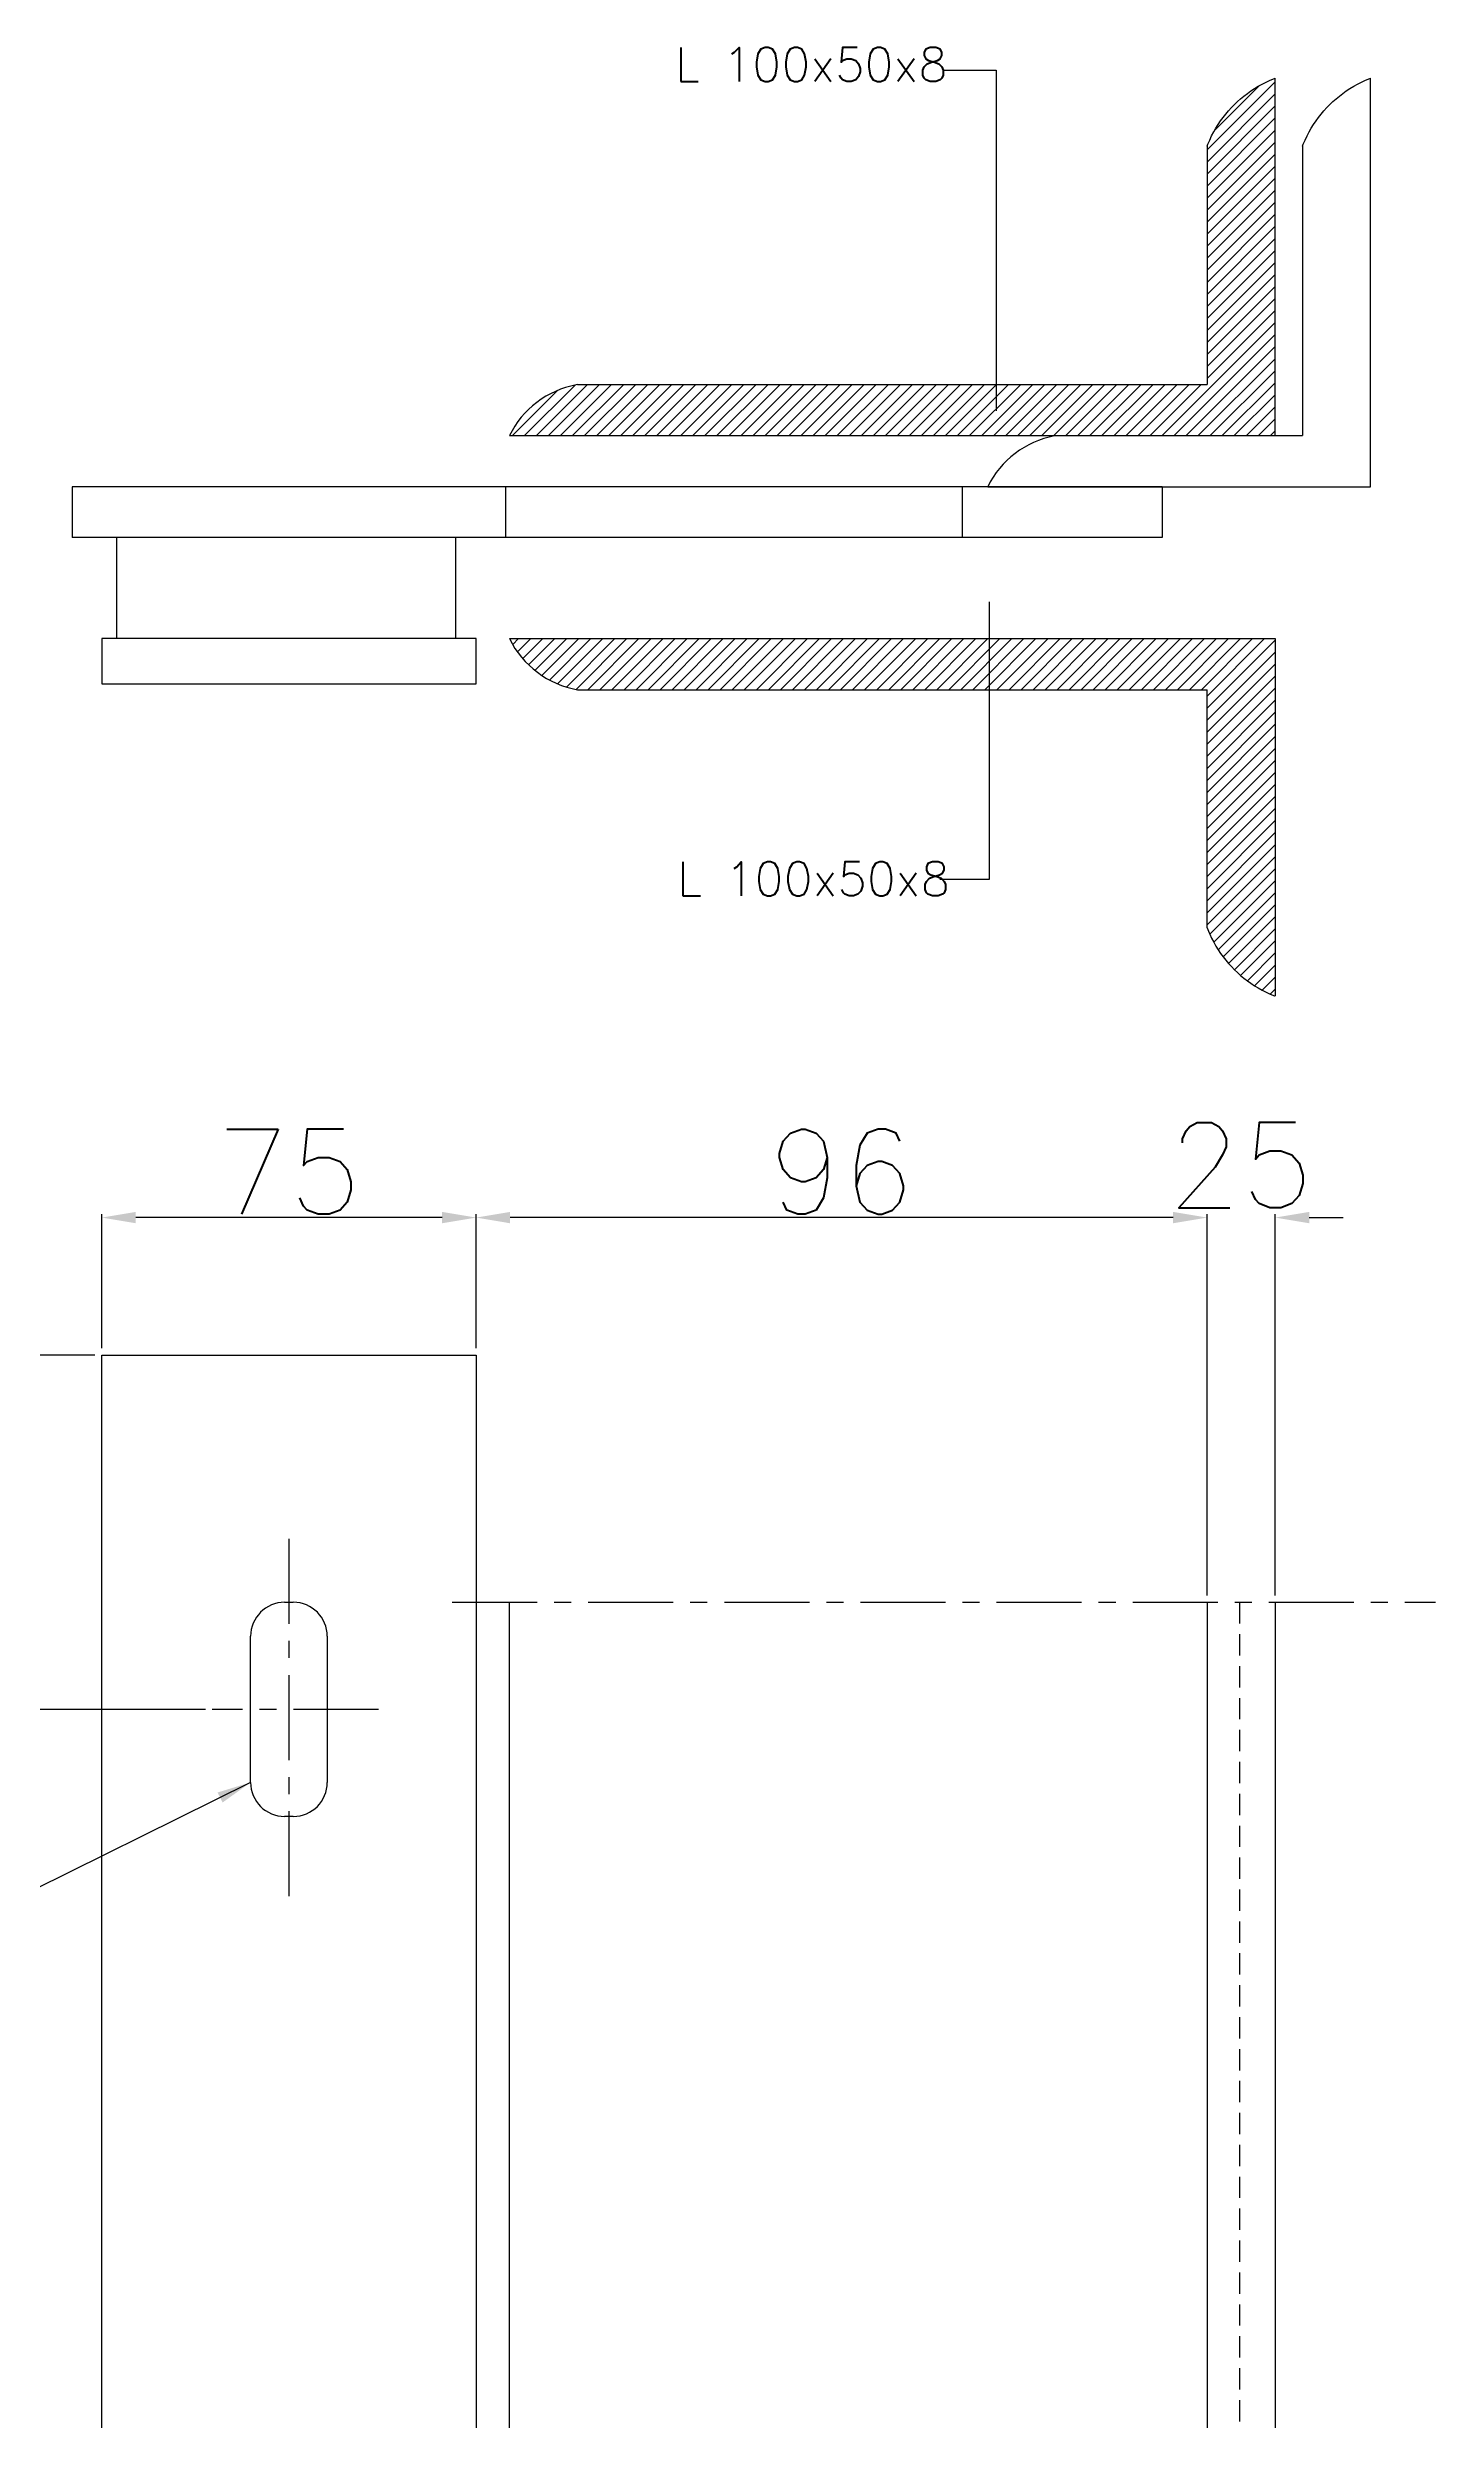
# Model space of a CAD drawing. Header units: metres. Extents: x 444 to 3227, y -3167 to -392.
# Drawn here: x 1428.9 to 1469.7, y -3007 to -2937.3 of the extents above; entities that cross this region are included whole.
import ezdxf

# ---------------------------------------------------------------- set-up
doc = ezdxf.new("R2010")
doc.units = ezdxf.units.M
doc.linetypes.add('CENTERX2', pattern=[4, 2.5, -0.5, 0.5, -0.5])
doc.linetypes.add('DASHED2', pattern=[0.375, 0.25, -0.125])
doc.layers.get('DEFPOINTS').update_dxf_attribs({"linetype": 'CONTINUOUS'})
for name, color, linetype in [('BANGUNAN', 7, 'CONTINUOUS'), ('DIMENSI', 7, 'CONTINUOUS'), ('TEX', 7, 'CONTINUOUS')]:
    doc.layers.add(name, color=color, linetype=linetype)
doc.styles.get("Standard").update_dxf_attribs({"font": 'Simplex.shx', "height": 2.5})
doc.dimstyles.new('Skala 50', dxfattribs={"dimtxt": 0.2, "dimasz": 1, "dimexe": 0.1, "dimexo": 0.2, "dimgap": 0.1, "dimtad": 3, "dimtih": 1, "dimtoh": 1, "dimlfac": 0.5, "dimzin": 0, "dimdsep": 46, "dimtxsty": 'Standard', "dimcen": 0.05, "dimclrd": 8, "dimclre": 8, "dimclrt": 10, "dimadec": 0, "dimazin": 0, "dimtfac": 1, "dimtofl": 0, "dimtmove": 0, "dimatfit": 3, "dimfxl": 1, "dimtolj": 1, "dimtzin": 0, "dimarcsym": 0})

# ---------------------------------------------------------------- blocks, each defined once
blk = doc.blocks.new('*D377')
at = {"layer": 'DEFPOINTS', "color": 0}
for p in [(1462.99, -2971.655), (1462.99, -2982.957), (1464.99, -2982.957)]:
    blk.add_point(p, dxfattribs=at)
at = {"layer": 'DIMENSI', "color": 8, "lineweight": -2}
for p, q in [((1461.99, -2971.655), (1460.99, -2971.655)), ((1462.99, -2982.757), (1462.99, -2971.555)), ((1464.99, -2982.757), (1464.99, -2971.555)), ((1465.99, -2971.655), (1466.99, -2971.655))]:
    blk.add_line(p, q, dxfattribs=at)
at = {"layer": 'DIMENSI', "color": 8}
for points in [[(1461.99, -2971.488), (1461.99, -2971.822), (1462.99, -2971.655)], [(1465.99, -2971.488), (1465.99, -2971.822), (1464.99, -2971.655)]]:
    blk.add_solid(points, dxfattribs=at)
at = {"layer": 'DIMENSI', "color": 10, "insert": (1463.981, -2970.114), "char_height": 2.5, "attachment_point": 5}
blk.add_mtext('\\A1;25', dxfattribs=at)
blk = doc.blocks.new('*D378')
at = {"layer": 'DEFPOINTS', "color": 0}
for p in [(1441.508, -2971.655), (1441.508, -2975.693), (1462.99, -2982.957)]:
    blk.add_point(p, dxfattribs=at)
at = {"layer": 'DIMENSI', "color": 8, "lineweight": -2}
for p, q in [((1441.508, -2975.493), (1441.508, -2971.555)), ((1461.99, -2971.655), (1442.508, -2971.655)), ((1462.99, -2982.757), (1462.99, -2971.555))]:
    blk.add_line(p, q, dxfattribs=at)
at = {"layer": 'DIMENSI', "color": 8}
for points in [[(1442.508, -2971.488), (1442.508, -2971.822), (1441.508, -2971.655)], [(1461.99, -2971.488), (1461.99, -2971.822), (1462.99, -2971.655)]]:
    blk.add_solid(points, dxfattribs=at)
at = {"layer": 'DIMENSI', "color": 10, "insert": (1452.249, -2970.305), "char_height": 2.5, "attachment_point": 5}
blk.add_mtext('\\A1;96', dxfattribs=at)
blk = doc.blocks.new('*D379')
at = {"layer": 'DEFPOINTS', "color": 0}
for p in [(1430.509, -2971.655), (1430.509, -2975.693), (1441.508, -2975.693)]:
    blk.add_point(p, dxfattribs=at)
at = {"layer": 'DIMENSI', "color": 8, "lineweight": -2}
for p, q in [((1430.509, -2975.493), (1430.509, -2971.555)), ((1440.508, -2971.655), (1431.509, -2971.655)), ((1441.508, -2975.493), (1441.508, -2971.555))]:
    blk.add_line(p, q, dxfattribs=at)
at = {"layer": 'DIMENSI', "color": 8}
for points in [[(1431.509, -2971.488), (1431.509, -2971.822), (1430.509, -2971.655)], [(1440.508, -2971.488), (1440.508, -2971.822), (1441.508, -2971.655)]]:
    blk.add_solid(points, dxfattribs=at)
at = {"layer": 'DIMENSI', "color": 10, "insert": (1436.009, -2970.305), "char_height": 2.5, "attachment_point": 5}
blk.add_mtext('\\A1;75', dxfattribs=at)
blk = doc.blocks.new('*D380')
at = {"layer": 'DEFPOINTS', "color": 0}
for p in [(1430.509, -2975.693), (1424.239, -2986.102), (1433.752, -2986.102)]:
    blk.add_point(p, dxfattribs=at)
at = {"layer": 'DIMENSI', "color": 8, "lineweight": -2}
for p, q in [((1430.309, -2975.693), (1424.139, -2975.693)), ((1424.239, -2976.693), (1424.239, -2985.102)), ((1433.552, -2986.102), (1424.139, -2986.102))]:
    blk.add_line(p, q, dxfattribs=at)
at = {"layer": 'DIMENSI', "color": 8}
for points in [[(1424.072, -2976.693), (1424.405, -2976.693), (1424.239, -2975.693)], [(1424.072, -2985.102), (1424.405, -2985.102), (1424.239, -2986.102)]]:
    blk.add_solid(points, dxfattribs=at)
at = {"layer": 'DIMENSI', "color": 10, "insert": (1422.115, -2980.898), "char_height": 2.5, "attachment_point": 5}
blk.add_mtext('\\A1;70', dxfattribs=at)
blk = doc.blocks.new('*D381')
at = {"layer": 'DEFPOINTS', "color": 0}
for p in [(1430.509, -2975.693), (1418.42, -3035.759), (1430.509, -3035.759)]:
    blk.add_point(p, dxfattribs=at)
at = {"layer": 'DIMENSI', "color": 8, "lineweight": -2}
for p, q in [((1430.309, -2975.693), (1418.32, -2975.693)), ((1418.42, -2976.693), (1418.42, -2998.662)), ((1418.42, -3034.759), (1418.42, -3012.791)), ((1430.309, -3035.759), (1418.32, -3035.759))]:
    blk.add_line(p, q, dxfattribs=at)
at = {"layer": 'DIMENSI', "color": 8}
for points in [[(1418.253, -2976.693), (1418.586, -2976.693), (1418.42, -2975.693)], [(1418.253, -3034.759), (1418.586, -3034.759), (1418.42, -3035.759)]]:
    blk.add_solid(points, dxfattribs=at)
at = {"layer": 'DIMENSI', "color": 10, "insert": (1418.42, -3005.726), "char_height": 2.5, "attachment_point": 5, "rotation": 90}
blk.add_mtext('\\A1;h + 75', dxfattribs=at)

msp = doc.modelspace()

# ---------------------------------------------------------------- hatches: boundary and pattern name
at = {"layer": 'BANGUNAN'}
h = msp.add_hatch(dxfattribs=at)
h.set_pattern_fill('ANSI31', color=1, scale=2, style=0)
h.set_pattern_definition([(45, (902.47831, -3436.10264), (-0.176776695, 0.176776695), [])])
h.paths.add_polyline_path([(1464.98987, -2948.68323), (1464.98987, -2943.93323), (1462.98987, -2943.93323), (1462.98987, -2947.18323), (1444.48987, -2947.18323, 0.24035639), (1442.48987, -2948.68323)])
h.paths.add_polyline_path([(1462.98987, -2943.18323), (1462.98987, -2943.93323), (1464.98987, -2943.93323), (1464.98987, -2943.18323)])
h.paths.add_polyline_path([(1462.98987, -2942.43323), (1462.98987, -2943.18323), (1464.98987, -2943.18323), (1464.98987, -2942.43323)])
h.paths.add_polyline_path([(1464.98987, -2942.43323), (1464.98987, -2938.18323, 0.21225923), (1462.98987, -2940.18323), (1462.98987, -2942.43323)])
h = msp.add_hatch(dxfattribs=at)
h.set_pattern_fill('ANSI31', color=1, scale=2, style=0)
h.set_pattern_definition([(45, (902.47831, -3439.06597), (-0.176776695, 0.176776695), [])])
h.paths.add_polyline_path([(1442.48987, -2954.64656, 0.24035639), (1444.48987, -2956.14656), (1462.98987, -2956.14656), (1462.98987, -2959.39656), (1464.98987, -2959.39656), (1464.98987, -2954.64656)])
h.paths.add_polyline_path([(1464.98987, -2960.14656), (1464.98987, -2959.39656), (1462.98987, -2959.39656), (1462.98987, -2960.14656)])
h.paths.add_polyline_path([(1464.98987, -2960.89656), (1464.98987, -2960.14656), (1462.98987, -2960.14656), (1462.98987, -2960.89656)])
h.paths.add_polyline_path([(1462.98987, -2960.89656), (1462.98987, -2963.14656, 0.21225923), (1464.98987, -2965.14656), (1464.98987, -2960.89656)])

# ---------------------------------------------------------------- linework, layer by layer
at = {"layer": 'BANGUNAN', "color": 2}
for p, q in [((1462.98987, -2940.18323), (1462.98987, -2947.18323)), ((1465.79438, -2940.18323), (1465.79438, -2948.68323)), ((1462.98987, -2963.14656), (1462.98987, -2956.14656))]:
    msp.add_line(p, q, dxfattribs=at)
at = {"layer": 'BANGUNAN', "color": 2, "linetype": 'ByBlock', "ltscale": 0.5}
for p, q in [((1444.48987, -2947.18323), (1462.98987, -2947.18323)), ((1442.48987, -2948.68323), (1464.98987, -2948.68323)), ((1458.54438, -2948.68323), (1465.79438, -2948.68323)), ((1456.54438, -2950.18323), (1467.79438, -2950.18323)), ((1442.48987, -2954.64656), (1464.98987, -2954.64656)), ((1444.48987, -2956.14656), (1462.98987, -2956.14656))]:
    msp.add_line(p, q, dxfattribs=at)
at = {"layer": 'BANGUNAN', "color": 2, "linetype": 'CENTERX2'}
for p, q in [((1436.00884, -2981.09264), (1436.00884, -2991.58849)), ((1440.80345, -2982.95651), (1469.70375, -2982.95651)), ((1438.64106, -2986.10211), (1433.75169, -2986.10211))]:
    msp.add_line(p, q, dxfattribs=at)
at = {"layer": 'BANGUNAN', "color": 2, "linetype": 'DASHED2', "ltscale": 2.5}
msp.add_line((1463.93849, -2982.95651), (1463.93849, -3033.79273), dxfattribs=at)
at = {"layer": 'DIMENSI', "color": 2}
for p, q in [((1464.38314, -2938.48741), (1464.4933, -2938.4208)), ((1464.4933, -2938.4208), (1464.60698, -2938.3577)), ((1464.60698, -2938.3577), (1464.7243, -2938.29824)), ((1464.7243, -2938.29824), (1464.84538, -2938.24254)), ((1464.84538, -2938.24254), (1464.9704, -2938.19079)), ((1464.9704, -2938.19079), (1464.98987, -2938.18084)), ((1464.98987, -2948.68323), (1464.98987, -2938.18084)), ((1467.18765, -2938.48741), (1467.29781, -2938.4208)), ((1467.29781, -2938.4208), (1467.41149, -2938.3577)), ((1467.41149, -2938.3577), (1467.52881, -2938.29824)), ((1467.52881, -2938.29824), (1467.64989, -2938.24254)), ((1467.64989, -2938.24254), (1467.77491, -2938.19079)), ((1467.77491, -2938.19079), (1467.79438, -2938.18084)), ((1467.79438, -2950.18323), (1467.79438, -2938.18084)), ((1463.53948, -2939.23474), (1463.62042, -2939.13891)), ((1463.62042, -2939.13891), (1463.70455, -2939.04626)), ((1463.70455, -2939.04626), (1463.79187, -2938.9568)), ((1463.79187, -2938.9568), (1463.88235, -2938.87051)), ((1463.88235, -2938.87051), (1463.97602, -2938.7874)), ((1463.97602, -2938.7874), (1464.07289, -2938.7075)), ((1464.07289, -2938.7075), (1464.173, -2938.63083)), ((1464.173, -2938.63083), (1464.2764, -2938.55745)), ((1464.2764, -2938.55745), (1464.38314, -2938.48741)), ((1466.344, -2939.23474), (1466.42493, -2939.13891)), ((1466.42493, -2939.13891), (1466.50907, -2939.04626)), ((1466.50907, -2939.04626), (1466.59638, -2938.9568)), ((1466.59638, -2938.9568), (1466.68686, -2938.87051)), ((1466.68686, -2938.87051), (1466.78053, -2938.7874)), ((1466.78053, -2938.7874), (1466.87741, -2938.7075)), ((1466.87741, -2938.7075), (1466.97752, -2938.63083)), ((1466.97752, -2938.63083), (1467.08091, -2938.55745)), ((1467.08091, -2938.55745), (1467.18765, -2938.48741)), ((1463.12359, -2939.87952), (1463.18424, -2939.76339)), ((1463.18424, -2939.76339), (1463.24848, -2939.65085)), ((1463.24848, -2939.65085), (1463.3162, -2939.5418)), ((1463.3162, -2939.5418), (1463.38733, -2939.43614)), ((1463.38733, -2939.43614), (1463.46177, -2939.33381)), ((1463.46177, -2939.33381), (1463.53948, -2939.23474)), ((1465.92811, -2939.87952), (1465.98875, -2939.76339)), ((1465.98875, -2939.76339), (1466.05299, -2939.65085)), ((1466.05299, -2939.65085), (1466.12072, -2939.5418)), ((1466.12072, -2939.5418), (1466.19184, -2939.43614)), ((1466.19184, -2939.43614), (1466.26628, -2939.33381)), ((1466.26628, -2939.33381), (1466.344, -2939.23474)), ((1462.98987, -2940.18323), (1463.01363, -2940.1231)), ((1463.01363, -2940.1231), (1463.06667, -2939.99937)), ((1463.06667, -2939.99937), (1463.12359, -2939.87952)), ((1463.12359, -2939.87952), (1463.12359, -2939.87952)), ((1465.79438, -2940.18323), (1465.81814, -2940.1231)), ((1465.81814, -2940.1231), (1465.87118, -2939.99937)), ((1465.87118, -2939.99937), (1465.92811, -2939.87952)), ((1465.92811, -2939.87952), (1465.92811, -2939.87952)), ((1444.48987, -2947.18323), (1444.44862, -2947.19071)), ((1461.66719, -2950.18323), (1429.63438, -2950.18323)), ((1429.63438, -2950.18323), (1429.63438, -2951.67476)), ((1442.3727, -2950.18323), (1442.3727, -2951.67476)), ((1455.79365, -2950.1829), (1455.79365, -2951.67443)), ((1461.66719, -2950.18323), (1461.66719, -2951.67476)), ((1461.66719, -2951.67476), (1429.63438, -2951.67476)), ((1430.95302, -2954.64656), (1430.95302, -2951.67476)), ((1440.90303, -2951.67476), (1440.90303, -2954.64656)), ((1430.95302, -2954.64656), (1430.50927, -2954.64656)), ((1430.50927, -2954.64656), (1430.50927, -2955.97637)), ((1440.90303, -2954.64656), (1430.95302, -2954.64656)), ((1441.5084, -2954.64656), (1440.90303, -2954.64656)), ((1441.5084, -2955.97637), (1441.5084, -2954.64656)), ((1464.98987, -2954.64656), (1464.98987, -2965.14294)), ((1430.50927, -2955.97637), (1441.5084, -2955.97637)), ((1463.06667, -2963.33043), (1463.12359, -2963.45028)), ((1463.12359, -2963.45028), (1463.18424, -2963.56641)), ((1463.18424, -2963.56641), (1463.24848, -2963.67895)), ((1463.24848, -2963.67895), (1463.3162, -2963.788)), ((1463.3162, -2963.788), (1463.38733, -2963.89366)), ((1463.38733, -2963.89366), (1463.46177, -2963.99599)), ((1463.46177, -2963.99599), (1463.53948, -2964.09505)), ((1463.53948, -2964.09505), (1463.62042, -2964.19089)), ((1463.62042, -2964.19089), (1463.70455, -2964.28353)), ((1463.70455, -2964.28353), (1463.79187, -2964.373)), ((1463.79187, -2964.373), (1463.88235, -2964.45929)), ((1463.88235, -2964.45929), (1463.97602, -2964.5424)), ((1463.97602, -2964.5424), (1464.07289, -2964.6223)), ((1464.07289, -2964.6223), (1464.173, -2964.69897)), ((1464.173, -2964.69897), (1464.2764, -2964.77235)), ((1464.2764, -2964.77235), (1464.38314, -2964.84239)), ((1464.38314, -2964.84239), (1464.4933, -2964.909)), ((1464.4933, -2964.909), (1464.60698, -2964.9721)), ((1464.60698, -2964.9721), (1464.7243, -2965.03156)), ((1464.7243, -2965.03156), (1464.84538, -2965.08725)), ((1464.84538, -2965.08725), (1464.9704, -2965.13901)), ((1464.9704, -2965.13901), (1464.98987, -2965.14294)), ((1430.50927, -3035.75922), (1430.50927, -2975.69332)), ((1430.50927, -2975.69332), (1441.5084, -2975.69332)), ((1441.5084, -2975.69332), (1441.5084, -3035.75922)), ((1435.88195, -2982.95651), (1436.13573, -2982.95651)), ((1442.48987, -3068.54753), (1442.48987, -2982.95651)), ((1462.98987, -2982.95651), (1462.98987, -3050.85793)), ((1464.98987, -2982.95651), (1464.98987, -3034.75416)), ((1434.88195, -2988.24772), (1434.88195, -2983.95651)), ((1437.13573, -2983.95651), (1437.13573, -2988.24772)), ((1436.13573, -2989.24772), (1435.88195, -2989.24772))]:
    msp.add_line(p, q, dxfattribs=at)
for centre, radius, start, end in [((1444.95991, -2949.8933), 2.75053, 100.7130834, 153.899976), ((1459.01443, -2951.3933), 2.75053, 100.7130834, 153.899976), ((1444.95991, -2953.4365), 2.75053, 206.100024, 260.1601807), ((1466.23935, -2961.89708), 3.48143, 201.0326011, 204.3123926), ((1435.88195, -2983.95651), 1, 90, 180), ((1436.13573, -2983.95651), 1, 0, 90), ((1435.88195, -2988.24772), 1, 180, 270), ((1436.13573, -2988.24772), 1, 270, 0)]:
    msp.add_arc(centre, radius, start, end, dxfattribs=at)
at = {"layer": 'TEX', "color": 2}
for p, q in [((1455.26931, -2937.94602), (1456.79508, -2937.94602)), ((1456.79508, -2937.94602), (1456.79508, -2938.54244)), ((1456.79508, -2938.54244), (1456.79508, -2947.95261)), ((1456.59607, -2961.71371), (1456.59607, -2953.56265)), ((1455.13664, -2961.71371), (1456.59607, -2961.71371))]:
    msp.add_line(p, q, dxfattribs=at)

# ---------------------------------------------------------------- texts
for p in [(1447.34864, -2938.27997), (1447.41611, -2962.20616)]:
    msp.add_text('L 100x50x8', height=1, dxfattribs=at).set_placement(p)

# ---------------------------------------------------------------- dimensions: what is measured, and where the dimension line sits
at = {"layer": 'DIMENSI', "color": 2}
for base, p1, p2, text, picture, middle in [((1430.50927, -2971.65494), (1441.5084, -2975.69332), (1430.50927, -2975.69332), '75', '*D379', (1436.00884, -2970.30494)), ((1441.5084, -2971.65494), (1462.98987, -2982.95651), (1441.5084, -2975.69332), '96', '*D378', (1452.24913, -2970.30494))]:
    dim = msp.add_linear_dim(base=base, p1=p1, p2=p2, text=text, dimstyle='Skala 50', dxfattribs=at)
    dim.commit()
    dim.dimension.update_dxf_attribs({"geometry": picture, "text_midpoint": middle})
dim = msp.add_linear_dim(base=(1462.98987, -2971.65494), p1=(1464.98987, -2982.95651), p2=(1462.98987, -2982.95651), text='25', dimstyle='Skala 50', override={"dimtmove": 2}, dxfattribs=at)
dim.commit()
dim.dimension.update_dxf_attribs({"geometry": '*D377', "text_midpoint": (1463.9806, -2970.11383), "dimtype": 160})
dim = msp.add_linear_dim(base=(1418.41958, -3035.75922), p1=(1430.50927, -2975.69332), p2=(1430.50927, -3035.75922), angle=90, text='h + 75', dimstyle='Skala 50', override={"dimtad": 3}, dxfattribs=at)
dim.commit()
dim.dimension.update_dxf_attribs({"geometry": '*D381', "text_midpoint": (1418.41958, -3005.72627), "text_rotation": 90})
dim = msp.add_linear_dim(base=(1424.23855, -2986.10211), p1=(1430.50927, -2975.69332), p2=(1433.75169, -2986.10211), angle=90, text='70', dimstyle='Skala 50', dxfattribs=at)
dim.commit()
dim.dimension.update_dxf_attribs({"geometry": '*D380', "text_midpoint": (1422.11474, -2980.89772)})

# ---------------------------------------------------------------- leaders
msp.add_leader([(1434.88195, -2988.24772), (1425.9002, -2992.68882), (1425.9002, -3015.58771)], dimstyle='Skala 50', override={"dimgap": 0.1, "dimtad": 0}, dxfattribs=at)

doc.saveas('drawing.dxf')
